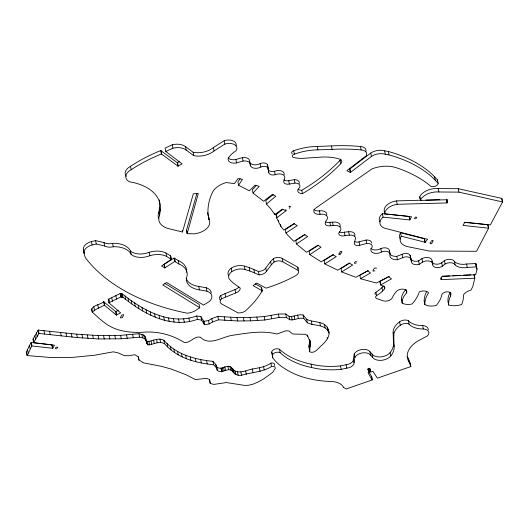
<?xml version="1.0" encoding="UTF-8"?>
<svg xmlns="http://www.w3.org/2000/svg" width="529" height="529" viewBox="0 0 529 529"><rect width="100%" height="100%" fill="white"/><g stroke="black" fill="none" stroke-linecap="round" stroke-linejoin="round"><path stroke-width="0.79" d="M474.189 274.802L474.837 278.214L472.767 286.599L470.955 290.104A10.725 6.56 -10.8 0 0 463.397 295.109A45.963 28.11 -10.8 0 1 461.658 304.499A15.281 9.343 -10.8 0 1 448.645 305.021A35.245 21.55 -10.8 0 1 450.675 296.009L450.933 293.198A4.88 2.982 -10.8 0 0 446.423 291.863A4.88 2.982 -10.8 0 0 441.973 294.309A44.872 27.442 -10.8 0 1 436.293 305.431A11.922 7.294 -10.8 0 1 424.84 304.592L424.192 301.18A42.148 25.776 -10.8 0 1 426.784 291.347M328.238 331.828L328.449 329.726C325.368 320.455 313.796 322.921 306.714 319.371L303.163 315.019C298.263 313.809 293.813 317.162 289.079 316.355L285.779 313.962L278.393 314.061L264.196 316.587L249.966 317.44L236.979 317.552L217.822 316.415L211.785 318.584L208.512 320.587L203.804 321.295L200.974 316.745L196.775 315.932C169.941 325.666 142.83 310.298 122.331 293.899L120.143 293.535L108.194 299.388L108.842 302.8L120.638 312.904L116.354 315.039L104.332 305.173C100.398 307.534 95.551 308.876 92.324 312.176C96.714 316.15 101.026 320.243 105.853 323.695C115.884 330.975 128.653 332.569 140.721 332.483C156.167 330.638 170.946 334.229 184.046 342.323C190.361 343.79 193.931 335.485 200.498 337.244C209.405 346.581 222.63 336.451 232.965 335.214C247.486 333.058 262.463 330.255 276.971 334.037L285.812 330.777L288.953 330.929L292.782 334.011L305.683 334.335L307.746 336.252L310.556 343.103L309.624 351.732C314.623 354.47 318.769 347.507 322.201 344.895C326.261 341.04 330.837 335.717 328.449 329.726M309.624 351.732L308.91 345.94L309.815 340.471M158.707 218.47A20.393 12.471 -10.8 0 1 158.971 211.858L159.52 207.699A52.497 32.104 -10.8 0 0 159.619 202.005M318.425 245.225L309.161 251.242L309.809 254.654L321.05 247.188L317.803 245.258L306.575 252.32L296.452 243.975L307.693 236.509L304.446 234.578L293.846 241.376L288.589 236.053L285.958 233.018L297.245 225.625L293.945 223.615L283.795 230.128L280.932 226.478L276.667 217.955L286.037 210.681L282.221 209.14L274.875 214.622L270.954 209.147L266.451 204.002L275.867 196.173L272.157 194.579L263.601 201.225L253.014 193.059L259.243 186.36L255.13 185.157L249.357 190.797L238.579 185.302L242.487 179.318L237.99 178.59L234.453 183.596L226.207 182.558A19.99 12.227 -10.8 0 0 212.189 192.999A96.212 58.838 -10.8 0 0 208.988 219.595A15.374 9.403 -10.8 0 1 194.077 233.844L187.16 233.646L198.276 193.601L193.343 193.753L182.485 232.026L168.606 228.634A20.393 12.471 -10.8 0 1 159.619 215.27L160.168 211.111L159.52 207.699M118.648 310.199L115.706 311.621L103.684 301.761C100.47 305.041 89.117 305.398 92.324 312.176M343.559 387.327A17.107 10.461 -10.8 0 0 332.106 381.528A84.944 51.948 -10.8 0 1 284.476 368.429A70.668 43.213 -10.8 0 1 272.792 357.802L272.422 355.501A4.556 2.784 -10.8 0 1 275.292 352.618A4.556 2.784 -10.8 0 1 280.152 352.704A78.801 48.192 -10.8 0 0 311.707 367.529A62.296 38.095 -10.8 0 0 341.159 369.335L346.773 368.138A7.082 4.331 -10.8 0 0 354.06 362.735L353.412 359.323L354.212 354.086A8.457 5.171 -10.8 0 1 361.783 349.49A8.457 5.171 -10.8 0 1 369.93 351.725L372.019 354.053A10.144 6.203 -10.8 0 0 380.801 356.916A10.144 6.203 -10.8 0 0 390.171 352.493A26.43 16.161 -10.8 0 0 393.444 343.023L393.146 332.562A21.041 12.868 -10.8 0 1 399.626 321.863A5.991 3.663 -10.8 0 1 408.428 320.746A19.732 12.068 -10.8 0 0 422.664 325.56A7.723 4.721 -10.8 0 1 428.239 329.911M354.06 362.735L354.866 357.498L354.212 354.086M407.304 356.44A27.977 17.107 -10.8 0 0 408.408 358.543L410.114 363.172M410.246 363.006L410.769 366.59L377.395 378.149L372.852 371.305L368.091 372.846L372.138 379.974L346.078 389L343.559 387.327M474.837 278.214L441.153 279.629L441.86 276.442L475.65 274.736L477.039 269.281L475.842 263.541L466.631 263.991A12.2 7.459 -10.8 0 1 454.451 261.471A6.566 4.014 -10.8 0 0 444.439 260.559L441.728 262.768A5.845 3.577 -10.8 0 1 435.532 264.123A5.845 3.577 -10.8 0 1 432.074 261.26A6.573 4.02 -10.8 0 0 428.933 257.729A6.573 4.02 -10.8 0 0 421.95 258.681L418.591 260.876A6.09 3.723 -10.8 0 1 410.802 258.35L410.081 255.342A5.442 3.326 -10.8 0 0 402.04 254.317L396.783 256.34A8.285 5.065 -10.8 0 1 389.609 253.656M409.968 219.819L409.314 216.407L382.388 213.723L383.042 217.141L409.744 219.932L411.575 216.797L384.775 213.789A12.947 7.915 -10.8 0 1 397.219 204.306L446.945 202.931L447.825 199.737L420.562 200.392L419.742 196.828A14.819 9.066 -10.8 0 1 438.217 188.575L458.273 188.708L501.803 198.388L502.55 201.946L490.396 224.885L464.826 222.266L462.994 225.4L488.591 228.217L476.543 251.301L429.264 251.03L408.15 246.752A14.27 8.722 -10.8 0 1 401.233 236.192L400.579 232.78L424.503 238.85L425.157 242.262L401.233 236.192M187.16 233.646L186.512 230.234L196.907 193.429M368.587 370.902L368.733 370.432L367.84 369.427L368.984 368.653L370.624 371.133L369.48 371.907L368.958 371.636L368.197 368.852M27.098 355.422L26.45 352.01L29.465 345.364L31.297 342.514L52.106 344.888L52.761 348.3L31.766 345.953L27.23 355.567L49.852 357.439L71.779 357.472L94.572 355.23L113.272 351.818L118.278 352.909L124.156 355.521L128.15 355.838L134.908 354.708L138.248 356.936L138.982 360.057L143.868 362.947L160.902 366.22L171.33 369.09L186.023 374.75L195.466 379.604L206.039 378.374L209.623 379.392L210.198 383.452L213.895 384.404L226.399 382.553L244.841 385.443L248.723 385.231L252.994 384.18L258 382.064L264.077 378.665L272.752 372.304L274.928 368.911A3.048 1.865 -10.8 0 0 274.67 366.875A3.048 1.865 -10.8 0 0 271.529 366.577C262.344 372.231 251.566 372.218 241.522 375.279C238.427 375.663 235.008 374.922 233.183 372.178C228.931 365.572 222.365 374.763 217.287 370.353L215.726 364.421L213.015 361.333C195.042 359.627 176.071 354.443 163.858 340.253C158.27 337.118 152.802 341.331 147.313 341.456L146.103 340.054L145.316 336.894L143.723 335.036L138.942 333.733L120.625 335.346L98.123 335.545L76.705 334.156L38.187 330.096L32.95 339.241L33.605 342.66L54.447 345.212L52.761 348.3M120.493 317.433L121.849 314.98L123.7 314.755L122.45 317.651L120.592 317.876M288.953 206.588L289.178 206.178L290.481 206.323L289.356 208.366M261.247 287.928L261.557 287.399L255.229 283.894M238.817 287.029A6.97 4.258 -10.8 0 1 235.015 289.575L220.778 295.427L221.433 298.839A6.738 4.12 -10.8 0 0 222.246 304.294L238.01 312.897A7.419 4.536 -10.8 0 0 246.666 309.776A109 66.654 -10.8 0 0 261.901 291.347L262.212 290.811L261.557 287.399M340.927 253.543L339.922 254.733L338.95 254.621A2.129 1.303 -10.8 0 1 339.849 252.988A2.129 1.303 -10.8 0 1 340.749 251.354L341.727 251.46A2.129 1.303 -10.8 0 1 340.828 253.1M414.227 218.682L415.457 217.082L416.429 217.194A2.136 1.303 -10.8 0 1 415.529 218.827M33.605 342.66L39.014 333.482L77.353 337.575L98.771 338.957L121.273 338.765L139.59 337.152L144.377 338.454L145.971 340.312L146.751 343.466L147.961 344.868C153.456 344.743 158.925 340.531 164.512 343.665C176.726 357.855 195.697 363.039 213.663 364.745L216.374 367.834M199.783 307.766L162.734 284.959L166.642 282.532L203.586 305.114L209.444 301.451A11.975 7.327 -10.8 0 0 206.938 291.195L199.42 289.872A21.299 13.027 -10.8 0 1 187.134 275.642A23.964 14.653 -10.8 0 0 178.947 264.011L174.762 261.445L164.797 267.912L161.537 265.981L171.31 259.369L170.609 255.884L166.013 253.06A16.703 10.216 -10.8 0 0 149.171 252.313A15.103 9.238 -10.8 0 1 130.518 251.05A21.517 13.159 -10.8 0 0 112.591 243.34A9.482 5.799 -10.8 0 1 103.982 242.56L95.604 240.609L91.431 241.561A10.606 6.487 -10.8 0 0 83.509 250.144L84.157 253.556A33.697 20.605 -10.8 0 0 85.791 258.258A222.167 135.86 -10.8 0 0 187.107 313.188A12.59 7.704 -10.8 0 0 195.611 310.503L199.783 307.766L199.135 304.354L164.883 283.412M389.37 276.369L379.888 281.474L380.609 284.959L383.836 286.44A3.366 2.063 -10.8 0 1 384.557 288.821L382.632 290.996A29.836 18.244 -10.8 0 1 376.595 295.605A3.379 2.063 -10.8 0 0 377.329 298.792L382.586 300.644A6.117 3.743 -10.8 0 0 392.458 297.457A33.076 20.228 -10.8 0 1 396.69 291.188A5.66 3.465 -10.8 0 1 403.541 289.211A5.66 3.465 -10.8 0 1 406.708 292.815A25.366 15.513 -10.8 0 0 402.152 303.117A10.884 6.659 -10.8 0 0 412.111 303.97A55.393 33.869 -10.8 0 0 419.325 291.863A6.837 4.179 -10.8 0 1 428.629 292.821A42.148 25.776 -10.8 0 0 424.84 304.592M368.415 270.478L359.872 275.325L360.527 278.737L376.377 283.035L388.59 276.667L391.493 278.849L380.609 284.959M240.159 178.637L237.931 181.89L238.579 185.302M228.303 275.054A10.897 6.665 -10.8 0 1 231.166 268.177A10.897 6.665 -10.8 0 1 244.345 266.1L249.179 267.581L258.423 271.45A6.963 4.258 -10.8 0 0 265.743 268.077L270.61 261.445L273.433 258.595A6.732 4.12 -10.8 0 1 282.221 258.463L297.781 267.218L298.429 270.636A7.419 4.536 -10.8 0 1 294.448 276.35A109 66.654 -10.8 0 1 266.001 288.16L256.829 283.081L253.054 285.587L262.212 290.811M221.433 298.839L235.663 292.987A6.97 4.258 -10.8 0 0 240.199 288.067L232.958 282.797L230.036 279.98A10.897 6.665 -10.8 0 1 231.821 271.589A10.897 6.665 -10.8 0 1 245 269.512L249.827 270.993L259.078 274.862A6.963 4.258 -10.8 0 0 266.398 271.489L271.265 264.857L274.088 262.007A6.732 4.12 -10.8 0 1 282.876 261.881L298.429 270.636M425.157 242.262L427.624 239.306L384.497 228.164A12.511 7.651 -10.8 0 1 383.042 217.141M375.312 294.62A3.379 2.063 -10.8 0 1 375.94 292.187A29.836 18.244 -10.8 0 0 381.984 287.584L383.426 285.951M256.373 185.481L252.359 189.64L253.014 193.059M410.081 255.342L411.456 261.762A6.09 3.723 -10.8 0 0 419.246 264.295L422.605 262.093A6.573 4.02 -10.8 0 1 429.581 261.141A6.573 4.02 -10.8 0 1 432.722 264.672A5.845 3.577 -10.8 0 0 436.18 267.535A5.845 3.577 -10.8 0 0 442.376 266.18L445.087 263.978A6.566 4.014 -10.8 0 1 455.099 264.89A12.2 7.459 -10.8 0 0 467.279 267.403L476.431 266.887L477.039 269.281M273.367 194.447L265.803 200.59L266.451 204.002M438.131 183.318L435.228 180.217A134.69 82.365 -10.8 0 0 388.994 154.911L385.297 154.25A11.334 6.93 -10.8 0 0 371.404 156.478L350.337 172.507L349.682 169.088L370.75 153.066A11.334 6.93 -10.8 0 1 384.643 150.838L388.339 151.499A134.69 82.365 -10.8 0 1 434.574 176.798L437.476 179.906L438.131 183.318A4.589 2.804 -10.8 0 1 435.645 186.076A4.589 2.804 -10.8 0 1 430.996 186.42A137.077 83.827 -10.8 0 0 396.062 167.647A24.87 15.209 -10.8 0 0 372.099 168.837L315.291 208.406A6.295 3.848 -10.8 0 0 314.371 212.684A6.295 3.848 -10.8 0 0 320.052 214.271A7.148 4.371 -10.8 0 1 326.638 215.799A7.148 4.371 -10.8 0 1 326.142 220.567L325.176 223.278A4.728 2.89 -10.8 0 0 330.499 225.738L333.191 225.592A7.201 4.404 -10.8 0 1 340.068 227.12A7.201 4.404 -10.8 0 1 339.36 232.072A4.721 2.89 -10.8 0 0 339.882 235.319A4.721 2.89 -10.8 0 0 345.014 235.577L349.299 235.154A6.322 3.862 -10.8 0 1 355.138 239.855L354.569 242.308A4.318 2.645 -10.8 0 0 355.369 245.006A4.318 2.645 -10.8 0 0 359.74 245.258L366.716 243.459A5.766 3.524 -10.8 0 1 371.98 247.486A6.718 4.113 -10.8 0 0 372.885 252.717A6.718 4.113 -10.8 0 0 381.455 252.029A5.978 3.657 -10.8 0 1 390.171 254.099A8.285 5.065 -10.8 0 0 397.438 259.752L402.688 257.735A5.442 3.326 -10.8 0 1 410.729 258.76M276.667 217.955L276.019 214.536L282.883 209.325M160.168 211.111A52.497 32.104 -10.8 0 0 129.724 181.877A12.405 7.585 -10.8 0 1 131.172 169.716A131.192 80.229 -10.8 0 1 161.398 153.952L177.949 166.132L182.102 163.891L165.756 151.492L165.101 148.08L172.282 144.767A13.126 8.028 -10.8 0 1 185.54 146.692L193.111 152.246A16.802 10.276 -10.8 0 0 213.399 147.545L224.197 140.674A9.462 5.786 -10.8 0 1 236.165 145.713M165.756 151.492L172.93 148.18A13.126 8.028 -10.8 0 1 186.188 150.104L193.766 155.658A16.802 10.276 -10.8 0 0 214.047 150.957L224.851 144.086A9.462 5.786 -10.8 0 1 234.559 144.662A9.462 5.786 -10.8 0 1 236.126 150.712A26.027 15.916 -10.8 0 0 228.442 158.006A7.36 4.503 -10.8 0 0 236.523 162.906L243.056 161.041A6.976 4.265 -10.8 0 1 250.303 165.068A6.745 4.126 -10.8 0 0 254.059 168.169A6.745 4.126 -10.8 0 0 260.837 167.012A5.191 3.174 -10.8 0 1 268.104 168.07L268.739 172.322A5.303 3.24 -10.8 0 0 275.219 174.722A6.824 4.172 -10.8 0 1 282.526 174.524A6.824 4.172 -10.8 0 1 284.496 178.742L283.987 180.548A5.012 3.068 -10.8 0 0 289.337 184.079L294.937 183.06A5.945 3.637 -10.8 0 1 298.839 188.41A5.839 3.571 -10.8 0 0 302.456 193.667A172.209 105.311 -10.8 0 0 340.65 163.792L340.002 160.38A5.508 3.366 -10.8 0 0 340.954 159.037M56.543 348.902L57.773 347.308L56.471 347.156A2.136 1.303 -10.8 0 0 55.565 348.796M356.169 263.072L354.635 263.336A2.136 1.303 -10.8 0 1 355.541 261.696L356.844 261.848M374.929 270.841L373.077 271.066L372.971 270.617L374.327 268.163L376.185 267.938L376.284 268.388M431.479 240.715L433.006 240.457A2.136 1.303 -10.8 0 1 432.107 242.09A2.136 1.303 -10.8 0 1 431.208 243.73L430.229 243.618A2.136 1.303 -10.8 0 1 431.128 241.984L431.029 241.535M164.664 267.899L164.016 264.487L174.114 258.026L178.299 260.599A23.964 14.653 -10.8 0 1 186.486 272.23M294.567 223.588L285.303 229.599L285.958 233.018M305.068 234.545L295.804 240.563L296.452 243.975M349.953 262.946L341.033 268.534L341.681 271.946L355.905 277.256L367.569 270.795L370.505 272.924L360.527 278.737M341.681 271.946L352.704 264.983L349.16 263.098L337.767 270.22L324.76 263.885L324.112 260.466L333.554 254.568M324.76 263.885L336.265 256.631L332.688 254.766L321.262 261.862L309.809 254.654M200.974 316.745L201.622 320.157L204.458 324.707L209.167 323.999L212.433 322.002L218.477 319.827L237.627 320.964L250.62 320.852L264.844 319.999L279.048 317.473L286.427 317.374L289.727 319.767C294.461 320.574 298.911 317.221 303.811 318.432L307.369 322.789C314.451 326.34 326.016 323.874 329.104 333.144M125.644 175.436A12.405 7.585 -10.8 0 1 130.518 166.304A131.192 80.229 -10.8 0 1 160.75 150.54L177.294 162.72L179.51 161.583M108.842 302.8L120.797 296.948L122.979 297.311C143.478 313.717 170.596 329.078 197.423 319.344L201.622 320.157M215.726 364.421L216.639 366.941C221.711 371.351 228.283 362.16 232.535 368.766C235.451 373.104 241.356 372.026 245.654 370.935C254.006 367.834 263.257 368.501 270.881 363.165A3.048 1.865 -10.8 0 1 274.022 363.463A3.048 1.865 -10.8 0 1 274.28 365.499M228.164 157.854A7.36 4.503 -10.8 0 0 235.874 159.493L242.408 157.629A6.976 4.265 -10.8 0 1 249.648 161.656A6.745 4.126 -10.8 0 0 249.754 162.198M354.536 241.475A4.318 2.645 -10.8 0 0 359.085 241.839L366.061 240.047A5.766 3.524 -10.8 0 1 371.589 243.115M84.157 253.556A10.606 6.487 -10.8 0 1 92.086 244.973L96.258 244.021L104.63 245.978A9.482 5.799 -10.8 0 0 113.239 246.752A21.517 13.159 -10.8 0 1 131.172 254.469A15.103 9.238 -10.8 0 0 149.819 255.725A16.703 10.216 -10.8 0 1 166.668 256.479L171.264 259.296M272.792 357.802L271.774 352.083A4.556 2.784 -10.8 0 1 274.637 349.206A4.556 2.784 -10.8 0 1 279.504 349.285A78.801 48.192 -10.8 0 0 311.059 364.117A62.296 38.095 -10.8 0 0 340.504 365.923L346.118 364.726A7.082 4.331 -10.8 0 0 353.412 359.323M283.822 179.86A5.012 3.068 -10.8 0 0 288.682 180.66L294.289 179.648A5.945 3.637 -10.8 0 1 299.163 183.563M339.327 231.966A4.721 2.89 -10.8 0 0 344.359 232.158L348.651 231.735A6.322 3.862 -10.8 0 1 354.747 235.927M325.692 221.856A4.728 2.89 -10.8 0 0 329.845 222.319L332.543 222.173A7.201 4.404 -10.8 0 1 340.107 226.637M442.31 276.231L449.624 275.873M452.877 275.715L460.19 275.351M463.437 275.192L470.75 274.829M292.239 153.754A2.89 1.766 -10.8 0 1 293.727 150.758A45.005 27.521 -10.8 0 1 317.261 146.447L331.445 145.931A134.69 82.365 -10.8 0 1 360.494 146.5A7.995 4.887 -10.8 0 1 365.863 151.704M340.65 163.792A5.508 3.366 -10.8 0 0 339.466 159.064A39.199 23.97 -10.8 0 0 318.484 157.331L306.708 158.039A25.921 15.85 -10.8 0 1 293.575 157.483A2.89 1.766 -10.8 0 1 292.319 155.863A2.89 1.766 -10.8 0 1 294.382 154.17A45.005 27.521 -10.8 0 1 317.916 149.859L332.1 149.35A134.69 82.365 -10.8 0 1 361.148 149.912A7.995 4.887 -10.8 0 1 366.2 155.797L346.832 170.669L350.337 172.507M384.775 213.789L384.127 210.377A12.947 7.915 -10.8 0 1 396.565 200.894L421.024 200.213M425.918 200.081L439.771 199.697M420.396 200.24A14.819 9.066 -10.8 0 1 438.865 191.987L458.921 192.12L502.55 201.946M464.112 222.279L487.831 224.765L488.611 228.33M186.115 278.287A21.299 13.027 -10.8 0 0 198.772 286.46L206.29 287.783A11.975 7.327 -10.8 0 1 211.256 293.126M369.93 351.725L370.578 355.138L372.667 357.465A10.144 6.203 -10.8 0 0 381.455 360.328A10.144 6.203 -10.8 0 0 390.819 355.905A26.43 16.161 -10.8 0 0 394.098 346.435L393.794 335.981L393.146 332.562M170.609 255.884L171.237 259.481M369.057 372.31L371.609 376.377L372.264 379.789M276.019 214.536L276.945 216.5M186.512 230.234L187.326 233.778M408.408 358.543L409.056 361.955L410.894 366.418M419.742 196.828L420.562 200.392M26.45 352.01L27.23 355.567M501.803 198.388L502.451 201.8M487.831 224.765L488.479 228.178M475.842 263.541L476.49 266.96M475.657 263.455L476.305 266.867M458.273 188.708L458.921 192.12M474.004 274.67L474.652 278.082M466.631 263.991L467.279 267.403M447.144 202.792L446.489 199.38L446.945 202.931M454.451 261.471L455.099 264.89M438.217 188.575L438.865 191.987M434.58 176.798L435.228 180.217M444.439 260.559L445.087 263.978M450.675 296.009L450.027 292.59A35.245 21.55 -10.8 0 0 447.997 301.609L448.652 305.021M441.728 262.768L442.376 266.18M440.948 277.679L441.338 279.729M440.888 278.267L441.153 279.629M432.074 261.26L432.722 264.672M424.258 238.936L424.906 242.348M421.95 258.681L422.605 262.093M418.591 260.876L419.246 264.295M409.089 216.52L409.744 219.932M410.802 258.35L411.456 261.762M422.664 325.56L423.319 328.972A7.723 4.721 -10.8 0 1 427.525 335.822L421.071 339.314A27.977 17.107 -10.8 0 0 409.056 361.955M388.339 151.499L388.994 154.911M396.565 200.894L397.219 204.306M384.643 150.838L385.297 154.25M402.04 254.317L402.688 257.735M406.186 290.084L406.708 292.815M396.783 256.34L397.438 259.752M408.428 320.746L409.076 324.158A19.732 12.068 -10.8 0 0 423.319 328.972M406.06 289.396A25.366 15.513 -10.8 0 0 401.498 299.705L402.152 303.117M384.398 211.164L384.914 213.895M370.915 248.352A6.718 4.113 -10.8 0 0 380.807 248.617A5.978 3.657 -10.8 0 1 389.516 250.686L390.171 254.099M370.75 153.066L371.404 156.478M410.246 363.859L410.636 365.903M399.626 321.863L400.274 325.275A21.041 12.868 -10.8 0 0 393.794 335.981M380.807 248.617L381.455 252.029M360.494 146.5L361.148 149.912M384.034 286.09L384.557 288.821M393.444 343.023L394.098 346.435M381.984 287.584L382.632 290.996M379.981 281.335L380.635 284.747M390.171 352.493L390.819 355.905M366.061 240.047L366.716 243.459M375.94 292.187L376.595 295.605M349.947 169.042L350.595 172.454M359.085 241.839L359.74 245.258M348.651 231.735L349.299 235.154M372.019 354.053L372.667 357.465M331.445 145.931L332.1 149.35M344.359 232.158L345.014 235.577M370.36 369.764L370.624 371.133M372.138 379.974L371.609 376.377M369.824 368.184L370.479 371.603M369.612 368.29L369.877 369.659M369.467 368.759L369.731 370.128M368.825 368.488L369.48 371.907M368.343 368.382L368.958 371.636M367.953 368.799L368.21 370.161M332.543 222.173L333.191 225.592M317.261 146.447L317.916 149.859M329.845 222.319L330.499 225.738M313.909 209.477A6.295 3.848 -10.8 0 0 319.404 210.853L320.052 214.271M346.118 364.726L346.773 368.138M340.504 365.923L341.159 369.335M298.019 189.131A5.839 3.571 -10.8 0 0 301.808 190.255L302.456 193.667M293.727 150.758L294.382 154.17M327.319 327.054L327.967 330.473M327.134 337.489L327.391 338.858M324.495 324.541L325.15 327.96M294.289 179.648L294.937 183.06M319.721 322.221L320.369 325.633M288.682 180.66L289.337 184.079M311.369 321.176L312.017 324.594M285.772 209.484L286.03 210.846M306.714 319.371L307.369 322.789M310.034 340.372L310.556 343.103M309.439 339.426L309.696 340.795M309.544 342.805L310.192 346.217M307.488 334.883L307.746 336.252M303.163 315.019L303.811 318.432M308.91 345.94L309.564 349.358M249.979 162.707A6.745 4.126 -10.8 0 0 260.182 163.6A5.191 3.174 -10.8 0 1 267.456 164.658L268.084 168.91A5.303 3.24 -10.8 0 0 274.564 171.31L275.219 174.722M311.052 364.117L311.707 367.529M280.542 224.428L280.932 226.478M297.688 315.026L298.336 318.438M278.261 220.514L278.519 221.876M267.449 164.658L268.104 168.07M268.084 168.91L268.739 172.322M274.743 213.207L275.001 214.576M274.485 213.207L274.743 214.569M294.117 315.906L294.765 319.318M282.221 258.463L282.876 261.881M291.552 316.673L292.2 320.091M260.182 163.6L260.837 167.012M289.079 316.355L289.727 319.767M285.779 313.962L286.427 317.374M273.433 258.595L274.088 262.007M270.61 261.445L271.265 264.857M249.648 161.656L250.303 165.068M278.393 314.061L279.048 317.473M265.743 268.077L266.398 271.489M279.504 349.285L280.152 352.704M242.408 157.629L243.056 161.041M270.974 315.277L271.628 318.689M258.423 271.45L259.078 274.862M261.425 287.604L262.08 291.016M261.637 289.978L261.901 291.347M235.874 159.493L236.523 162.906M271.774 352.083L272.422 355.501M264.196 316.587L264.844 319.999M253.841 269.512L254.495 272.931M270.881 363.165L271.529 366.577M249.179 267.581L249.827 270.993M224.197 140.674L224.851 144.086M256.869 317.109L257.524 320.521M244.345 266.1L245 269.512M263.568 366.564L264.216 369.976M249.966 317.44L250.62 320.852M259.435 368.065L260.083 371.484M213.399 147.545L214.047 150.957M243.373 317.585L244.028 320.997M252.227 368.825L252.875 372.237M231.166 268.177L231.821 271.589M235.015 289.575L235.663 292.987M236.979 317.552L237.627 320.964M245.654 370.935L246.309 374.347M230.664 317.34L231.312 320.753M240.874 371.861L241.522 375.279M225.004 293.35L225.652 296.762M207.659 212.605A96.212 58.838 -10.8 0 0 208.34 216.182L208.988 219.595M237.514 371.861L238.162 375.279M235.24 371.179L235.888 374.598M193.111 152.246L193.766 155.658M224.316 316.964L224.97 320.376M233.692 370.069L234.347 373.481M232.535 368.766L233.183 372.178M231.411 367.523L232.066 370.935M229.983 366.59L230.631 370.002M227.887 366.207L228.541 369.626M185.54 146.692L186.188 150.104M217.822 316.415L218.477 319.827M224.792 366.637L225.447 370.049M223.496 367.278L224.151 370.69M222.253 367.886L222.907 371.298M206.29 287.783L206.938 291.195M211.785 318.584L212.433 322.002M221.201 368.409L221.856 371.827M221.062 368.449L221.717 371.861M208.512 320.587L209.167 323.999M216.639 366.941L217.287 370.353M177.559 162.694L178.213 166.113M177.294 162.72L177.949 166.132M172.282 144.767L172.93 148.18M198.772 286.46L199.42 289.872M213.015 361.333L213.663 364.745M203.804 321.295L204.458 324.707M203.672 321.282L204.326 324.694M182.293 230.578L182.551 231.94M206.568 360.494L207.216 363.912M209.544 380.04L210.198 383.452M196.775 315.932L197.423 319.344M161.008 150.547L161.656 153.965M160.75 150.54L161.398 153.952M200.663 359.502L201.318 362.914M178.299 260.599L178.947 264.011M188.919 318.121L189.574 321.533M195.254 358.325L195.909 361.737M174.663 258.37L175.317 261.782M174.114 258.026L174.762 261.445M183.656 318.808L184.31 322.221M190.288 356.949L190.943 360.361M158.971 211.858L159.619 215.27M185.719 355.356L186.367 358.774M166.013 253.06L166.668 256.479M178.498 318.98L179.146 322.392M181.493 353.531L182.148 356.949M164.274 264.447L164.929 267.859M173.446 318.683L174.101 322.101M177.565 351.454L178.213 354.866M168.52 317.969L169.174 321.387M173.889 349.107L174.537 352.519M170.411 346.469L171.059 349.881M163.726 316.884L164.374 320.303M167.085 343.519L167.733 346.938M149.171 252.313L149.819 255.725M163.858 340.253L164.512 343.665M130.518 166.304L131.172 169.716M159.07 315.476L159.718 318.888M159.97 339.168L160.618 342.587M154.567 313.79L155.215 317.202M156.538 339.254L157.186 342.666M150.223 311.872L150.871 315.284M153.555 340.008L154.21 343.42M146.044 309.769L146.698 313.181M151.03 340.947L151.678 344.366M148.947 341.595L149.601 345.007M142.05 307.534L142.698 310.946M130.518 251.05L131.172 254.469M147.313 341.456L147.961 344.868M146.103 340.054L146.751 343.466M145.316 336.894L145.971 340.312M138.234 305.207L138.889 308.619M143.723 335.036L144.377 338.454M141.825 334.229L142.48 337.647M134.624 302.839L135.279 306.251M138.942 333.733L139.59 337.152M131.218 300.479L131.866 303.891M128.025 298.171L128.679 301.583M138.327 356.639L138.982 360.057M132.66 334.434L133.308 337.846M125.062 295.962L125.71 299.374M122.331 293.899L122.979 297.311M112.591 243.34L113.239 246.752M121.584 293.787L122.232 297.199M120.883 293.641L121.538 297.053M120.361 293.509L121.009 296.921M120.143 293.535L120.797 296.948M126.557 334.969L127.211 338.381M115.877 295.671L116.525 299.09M103.982 242.566L104.63 245.978M120.625 335.346L121.273 338.765M115.963 311.607L116.618 315.026M115.706 311.621L116.354 315.039M111.791 297.893L112.439 301.305M108.961 299.07L109.615 302.482M114.833 335.584L115.481 338.996M95.604 240.609L96.258 244.021M103.968 301.761L104.616 305.18M103.684 301.761L104.332 305.173M91.431 241.561L92.086 244.973M109.159 335.69L109.814 339.102M97.786 304.764L98.434 308.176M103.598 335.67L104.253 339.089M93.845 306.866L94.493 310.285M98.123 335.545L98.771 338.957M91.696 308.605L92.344 312.017M92.714 335.32L93.362 338.732M87.351 335.009L88.006 338.421M82.021 334.612L82.669 338.031M76.705 334.156L77.353 337.575M71.375 333.647L72.023 337.059M66.019 333.091L66.674 336.504M60.623 332.503L61.271 335.915M49.607 331.273L50.262 334.685M51.882 345.001L52.53 348.413M43.96 330.658L44.608 334.07M38.359 330.063L39.014 333.482M38.095 330.169L38.749 333.587M36.494 332.913L37.149 336.325M34.901 335.736L35.555 339.149M33.248 338.712L33.896 342.124M31.297 342.514L31.945 345.926M31.026 342.62L31.68 346.032M29.465 345.364L30.113 348.776M27.541 349.563L28.189 352.982M400.281 325.282A5.991 3.663 -10.8 0 1 409.076 324.158M354.866 357.498A8.457 5.171 -10.8 0 1 362.438 352.903A8.457 5.171 -10.8 0 1 370.578 355.138M208.34 216.182A15.374 9.403 -10.8 0 1 209.114 219.191M159.249 199.929A52.497 32.104 -10.8 0 1 159.52 201.311M126.213 176.329A12.405 7.585 -10.8 0 1 125.902 175.893M274.564 171.31A6.824 4.172 -10.8 0 1 281.534 170.973A6.824 4.172 -10.8 0 1 284.06 174.762M340.002 160.38A172.209 105.311 -10.8 0 1 301.808 190.255M437.483 179.906A4.589 2.804 -10.8 0 1 437.185 180.872M319.404 210.853A7.148 4.371 -10.8 0 1 326.651 215.429M389.291 251.368A8.285 5.065 -10.8 0 1 389.516 250.686M424.741 301.464A11.922 7.294 -10.8 0 1 424.192 301.18M402.014 299.963A10.884 6.659 -10.8 0 1 401.498 299.705M400.241 239.095A14.27 8.722 -10.8 0 1 400.579 232.78M379.981 221.843A12.511 7.651 -10.8 0 1 379.723 221.373M379.511 220.891A12.511 7.651 -10.8 0 1 382.388 213.723M220.243 299.943A6.738 4.12 -10.8 0 1 220.051 299.718M219.74 299.235A6.738 4.12 -10.8 0 1 220.778 295.427M228.759 275.847A10.897 6.665 -10.8 0 1 228.508 275.457M297.781 267.218A7.419 4.536 -10.8 0 1 297.887 269.082M84.389 253.331A33.697 20.605 -10.8 0 1 83.999 252.293M83.84 251.764A33.697 20.605 -10.8 0 1 83.509 250.144"/></g></svg>
